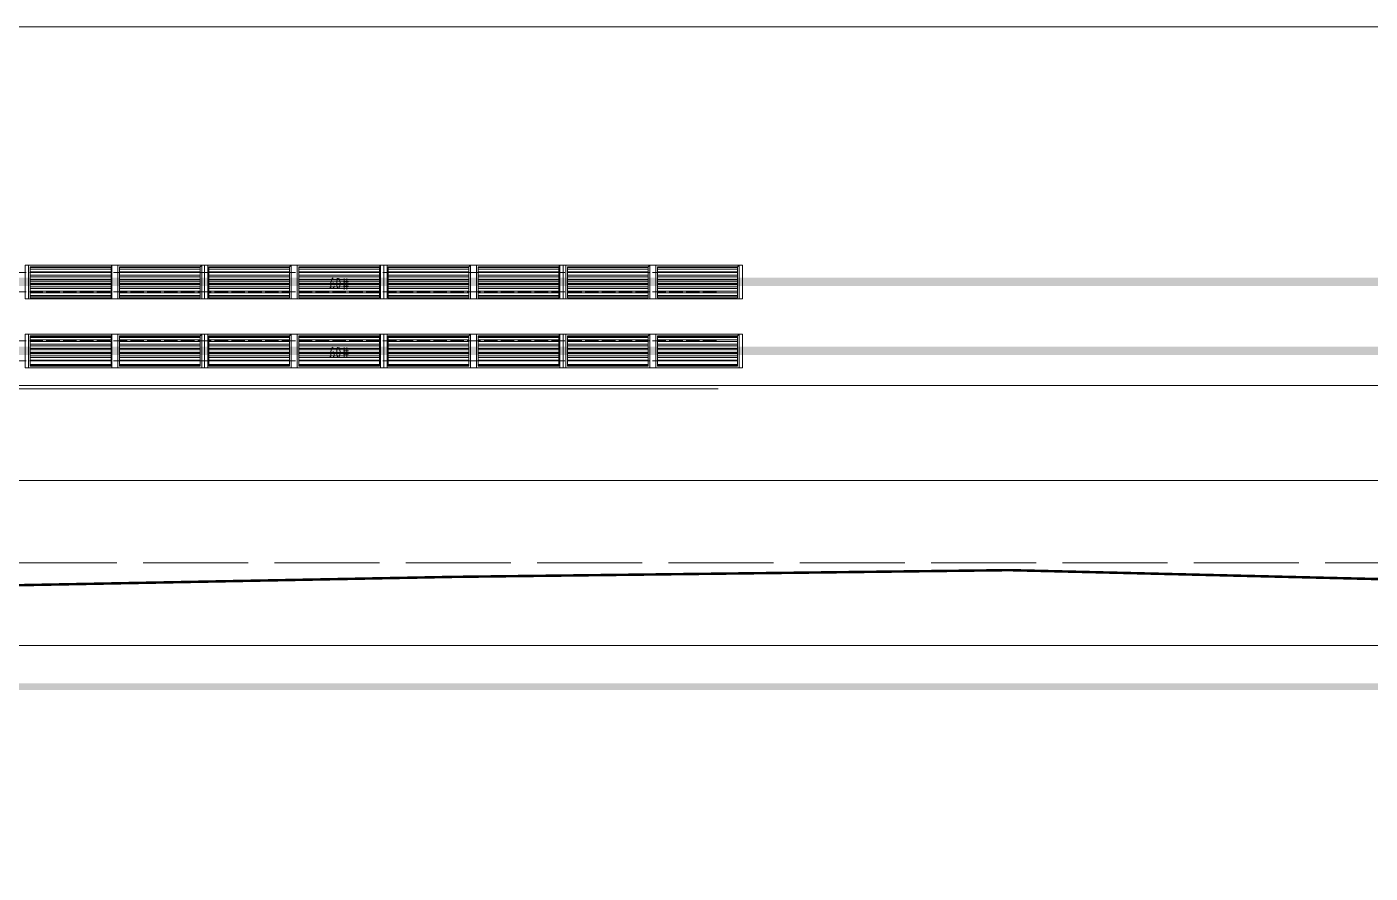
# Model space of a CAD drawing. Header units: millimetres. Extents: x 2315 to 4619, y 1334 to 1897.
# Drawn here: x 3982.9 to 4080.3, y 1468.8 to 1530.2 of the extents above; entities that cross this region are included whole.
import ezdxf

# ---------------------------------------------------------------- set-up
doc = ezdxf.new("R2010")
doc.units = ezdxf.units.MM
doc.linetypes.add('PDF_IMPORT', pattern=[1, 0.8, -0.2])
for name, color, linetype, true_color in [('PDF_0-新增征地', 7, 'Continuous', 0x00a5dd), ('PDF_站场道路', 7, 'Continuous', 0x957000), ('PDF_转运站初步方案', 7, 'Continuous', 0x00b85c)]:
    doc.layers.add(name, color=color, linetype=linetype, true_color=true_color)
for name, color, linetype in [('PDF_3中心线层', 1, 'Continuous'), ('PDF_4', 2, 'Continuous'), ('PDF_9双点划线层', 5, 'Continuous')]:
    doc.layers.add(name, color=color, linetype=linetype)

msp = doc.modelspace()

# ---------------------------------------------------------------- hatches: boundary and pattern name
at = {"layer": 'PDF_转运站初步方案', "true_color": 0x00a5dd, "transparency": 33554559}
for points in [[(3335.528, 1512.011), (3335.528, 1511.4), (4290.164, 1511.4), (4290.164, 1512.011)], [(4290.164, 1506.391), (4290.164, 1507.002), (3343.59, 1507.002), (3343.59, 1506.391)], [(3288.923, 1482.57), (3288.923, 1482.081), (4570.404, 1482.081), (4570.404, 1482.57)]]:
    msp.add_hatch(color=142, dxfattribs=at).paths.add_polyline_path(points)

# ---------------------------------------------------------------- linework, layer by layer
at = {"layer": 'PDF_0-新增征地', "lineweight": 0}
msp.add_lwpolyline([(3602.574, 1483.517, 0.183, 0.183, 0), (3649.729, 1483.211, 0.244, 0.244, 0), (3742.878, 1484.585, 0.183, 0.183, 0), (3802.737, 1486.082, 0.183, 0.183, 0), (3835.11, 1486.815, 0.183, 0.183, 0), (3890.938, 1487.975, 0.181, 0.181, 0), (3915.065, 1488.342, 0.191, 0.191, 0), (3917.478, 1474.415, 0.211, 0.211, 0), (3918.394, 1468.918, 0.183, 0.183, 0), (3923.403, 1468.918, 0.238, 0.238, 0), (3924.777, 1474.69, 0.209, 0.209, 0), (3926.884, 1488.464, 0.183, 0.183, 0), (3951.103, 1489.136, 0.244, 0.244, 0), (3980.3, 1489.655, 0.183, 0.183, 0), (4013.833, 1490.297, 0.183, 0.183, 0), (4054.147, 1490.785, 0.183, 0.183, 0), (4091.956, 1489.869, 0.244, 0.244, 0)], format="xyseb", dxfattribs=at)
at = {"layer": 'PDF_3中心线层', "linetype": 'PDF_IMPORT', "lineweight": 18, "ltscale": 1.221622}
for points in [[(3689.859, 1512.377), (4033.013, 1512.377)], [(3689.859, 1510.972), (4033.013, 1510.972)], [(3689.859, 1507.43), (4033.013, 1507.43)], [(3689.859, 1505.964), (4033.013, 1505.964)], [(3689.859, 1504.192), (4033.013, 1504.192)]]:
    msp.add_lwpolyline(points, dxfattribs=at)
at = {"layer": 'PDF_4', "lineweight": 18}
for points in [[(3982.743, 1510.484), (3995.753, 1510.484), (3995.753, 1512.927), (3982.743, 1512.927)], [(3995.753, 1510.484), (4008.764, 1510.484), (4008.764, 1512.927), (3995.753, 1512.927)], [(4008.764, 1510.484), (4021.774, 1510.484), (4021.774, 1512.927), (4008.764, 1512.927)], [(4021.774, 1510.484), (4034.784, 1510.484), (4034.784, 1512.927), (4021.774, 1512.927)], [(3982.743, 1505.475), (3995.753, 1505.475), (3995.753, 1507.918), (3982.743, 1507.918)], [(3995.753, 1505.475), (4008.764, 1505.475), (4008.764, 1507.918), (3995.753, 1507.918)], [(4008.764, 1505.475), (4021.774, 1505.475), (4021.774, 1507.918), (4008.764, 1507.918)], [(4021.774, 1505.475), (4034.784, 1505.475), (4034.784, 1507.918), (4021.774, 1507.918)]]:
    msp.add_lwpolyline(points, close=True, dxfattribs=at)
at = {"layer": 'PDF_9双点划线层', "lineweight": 20}
for points in [[(3982.987, 1510.484), (3982.987, 1512.927), (3989.034, 1512.927), (3989.034, 1510.484)], [(3983.11, 1510.545), (3983.11, 1512.805), (3988.973, 1512.805), (3988.973, 1510.545)], [(3989.462, 1510.484), (3989.462, 1512.927), (3995.57, 1512.927), (3995.57, 1510.484)], [(3989.584, 1510.545), (3989.584, 1512.805), (3995.448, 1512.805), (3995.448, 1510.545)], [(3995.998, 1510.484), (3995.998, 1512.927), (4002.045, 1512.927), (4002.045, 1510.484)], [(3996.059, 1510.545), (3996.059, 1512.805), (4001.923, 1512.805), (4001.923, 1510.545)], [(4002.472, 1510.484), (4002.472, 1512.927), (4008.519, 1512.927), (4008.519, 1510.484)], [(4002.594, 1510.545), (4002.594, 1512.805), (4008.458, 1512.805), (4008.458, 1510.545)], [(4009.008, 1510.484), (4009.008, 1512.927), (4015.055, 1512.927), (4015.055, 1510.484)], [(4009.069, 1510.545), (4009.069, 1512.805), (4014.933, 1512.805), (4014.933, 1510.545)], [(4015.483, 1510.484), (4015.483, 1512.927), (4021.53, 1512.927), (4021.53, 1510.484)], [(4015.605, 1510.545), (4015.605, 1512.805), (4021.469, 1512.805), (4021.469, 1510.545)], [(4021.957, 1510.484), (4021.957, 1512.927), (4028.065, 1512.927), (4028.065, 1510.484)], [(4022.079, 1510.545), (4022.079, 1512.805), (4027.943, 1512.805), (4027.943, 1510.545)], [(4028.493, 1510.484), (4028.493, 1512.927), (4034.54, 1512.927), (4034.54, 1510.484)], [(4028.615, 1510.545), (4028.615, 1512.805), (4034.418, 1512.805), (4034.418, 1510.545)], [(3982.987, 1505.475), (3982.987, 1507.918), (3989.034, 1507.918), (3989.034, 1505.475)], [(3983.11, 1505.597), (3983.11, 1507.796), (3988.973, 1507.796), (3988.973, 1505.597)], [(3989.462, 1505.475), (3989.462, 1507.918), (3995.57, 1507.918), (3995.57, 1505.475)], [(3989.584, 1505.597), (3989.584, 1507.796), (3995.448, 1507.796), (3995.448, 1505.597)], [(3995.998, 1505.475), (3995.998, 1507.918), (4002.045, 1507.918), (4002.045, 1505.475)], [(3996.059, 1505.597), (3996.059, 1507.796), (4001.923, 1507.796), (4001.923, 1505.597)], [(4002.472, 1505.475), (4002.472, 1507.918), (4008.519, 1507.918), (4008.519, 1505.475)], [(4002.594, 1505.597), (4002.594, 1507.796), (4008.458, 1507.796), (4008.458, 1505.597)], [(4009.008, 1505.475), (4009.008, 1507.918), (4015.055, 1507.918), (4015.055, 1505.475)], [(4009.069, 1505.597), (4009.069, 1507.796), (4014.933, 1507.796), (4014.933, 1505.597)], [(4015.483, 1505.475), (4015.483, 1507.918), (4021.53, 1507.918), (4021.53, 1505.475)], [(4015.605, 1505.597), (4015.605, 1507.796), (4021.469, 1507.796), (4021.469, 1505.597)], [(4021.957, 1505.475), (4021.957, 1507.918), (4028.065, 1507.918), (4028.065, 1505.475)], [(4022.079, 1505.597), (4022.079, 1507.796), (4027.943, 1507.796), (4027.943, 1505.597)], [(4028.493, 1505.475), (4028.493, 1507.918), (4034.54, 1507.918), (4034.54, 1505.475)], [(4028.615, 1505.597), (4028.615, 1507.796), (4034.418, 1507.796), (4034.418, 1505.597)]]:
    msp.add_lwpolyline(points, close=True, dxfattribs=at)
for points in [[(3988.973, 1512.744), (3983.11, 1512.744)], [(3988.973, 1512.622), (3983.11, 1512.622)], [(3989.034, 1512.927), (3988.973, 1512.805)], [(3995.448, 1512.744), (3989.584, 1512.744)], [(3995.448, 1512.622), (3989.584, 1512.622)], [(3995.57, 1512.927), (3995.448, 1512.805)], [(4001.923, 1512.744), (3996.059, 1512.744)], [(4001.923, 1512.622), (3996.059, 1512.622)], [(4002.045, 1512.927), (4001.923, 1512.805)], [(4008.458, 1512.744), (4002.594, 1512.744)], [(4008.458, 1512.622), (4002.594, 1512.622)], [(4008.519, 1512.927), (4008.458, 1512.805)], [(4014.933, 1512.744), (4009.069, 1512.744)], [(4014.933, 1512.622), (4009.069, 1512.622)], [(4015.055, 1512.927), (4014.933, 1512.805)], [(4021.469, 1512.744), (4015.605, 1512.744)], [(4021.469, 1512.622), (4015.605, 1512.622)], [(4021.53, 1512.927), (4021.469, 1512.805)], [(4027.943, 1512.744), (4022.079, 1512.744)], [(4027.943, 1512.622), (4022.079, 1512.622)], [(4028.065, 1512.927), (4027.943, 1512.805)], [(4034.418, 1512.744), (4028.615, 1512.744)], [(4034.418, 1512.622), (4028.615, 1512.622)], [(4034.54, 1512.927), (4034.418, 1512.805)], [(3988.973, 1512.438), (3983.11, 1512.438)], [(3988.973, 1512.377), (3983.11, 1512.377)], [(3988.973, 1512.194), (3983.11, 1512.194)], [(3988.973, 1512.072), (3983.11, 1512.072)], [(3988.973, 1511.889), (3983.11, 1511.889)], [(3988.973, 1511.767), (3983.11, 1511.767)], [(3988.973, 1511.583), (3983.11, 1511.583)], [(3995.448, 1512.438), (3989.584, 1512.438)], [(3995.448, 1512.377), (3989.584, 1512.377)], [(3995.448, 1512.194), (3989.584, 1512.194)], [(3995.448, 1512.072), (3989.584, 1512.072)], [(3995.448, 1511.889), (3989.584, 1511.889)], [(3995.448, 1511.767), (3989.584, 1511.767)], [(3995.448, 1511.583), (3989.584, 1511.583)], [(4001.923, 1512.438), (3996.059, 1512.438)], [(4001.923, 1512.377), (3996.059, 1512.377)], [(4001.923, 1512.194), (3996.059, 1512.194)], [(4001.923, 1512.072), (3996.059, 1512.072)], [(4001.923, 1511.889), (3996.059, 1511.889)], [(4001.923, 1511.767), (3996.059, 1511.767)], [(4001.923, 1511.583), (3996.059, 1511.583)], [(4008.458, 1512.438), (4002.594, 1512.438)], [(4008.458, 1512.377), (4002.594, 1512.377)], [(4008.458, 1512.194), (4002.594, 1512.194)], [(4008.458, 1512.072), (4002.594, 1512.072)], [(4008.458, 1511.889), (4002.594, 1511.889)], [(4008.458, 1511.767), (4002.594, 1511.767)], [(4008.458, 1511.583), (4002.594, 1511.583)], [(4014.933, 1512.438), (4009.069, 1512.438)], [(4014.933, 1512.377), (4009.069, 1512.377)], [(4014.933, 1512.194), (4009.069, 1512.194)], [(4014.933, 1512.072), (4009.069, 1512.072)], [(4014.933, 1511.889), (4009.069, 1511.889)], [(4014.933, 1511.767), (4009.069, 1511.767)], [(4014.933, 1511.583), (4009.069, 1511.583)], [(4021.469, 1512.438), (4015.605, 1512.438)], [(4021.469, 1512.377), (4015.605, 1512.377)], [(4021.469, 1512.194), (4015.605, 1512.194)], [(4021.469, 1512.072), (4015.605, 1512.072)], [(4021.469, 1511.889), (4015.605, 1511.889)], [(4021.469, 1511.767), (4015.605, 1511.767)], [(4021.469, 1511.583), (4015.605, 1511.583)], [(4027.943, 1512.438), (4022.079, 1512.438)], [(4027.943, 1512.377), (4022.079, 1512.377)], [(4027.943, 1512.194), (4022.079, 1512.194)], [(4027.943, 1512.072), (4022.079, 1512.072)], [(4027.943, 1511.889), (4022.079, 1511.889)], [(4027.943, 1511.767), (4022.079, 1511.767)], [(4027.943, 1511.583), (4022.079, 1511.583)], [(4034.418, 1512.438), (4028.615, 1512.438)], [(4034.418, 1512.377), (4028.615, 1512.377)], [(4034.418, 1512.194), (4028.615, 1512.194)], [(4034.418, 1512.072), (4028.615, 1512.072)], [(4034.418, 1511.889), (4028.615, 1511.889)], [(4034.418, 1511.767), (4028.615, 1511.767)], [(4034.418, 1511.583), (4028.615, 1511.583)], [(3988.973, 1511.522), (3983.11, 1511.522)], [(3988.973, 1511.339), (3983.11, 1511.339)], [(3988.973, 1511.217), (3983.11, 1511.217)], [(3988.973, 1511.034), (3983.11, 1511.034)], [(3988.973, 1510.911), (3983.11, 1510.911)], [(3988.973, 1510.728), (3983.11, 1510.728)], [(3988.973, 1510.667), (3983.11, 1510.667)], [(3995.448, 1511.522), (3989.584, 1511.522)], [(3995.448, 1511.339), (3989.584, 1511.339)], [(3995.448, 1511.217), (3989.584, 1511.217)], [(3995.448, 1511.034), (3989.584, 1511.034)], [(3995.448, 1510.911), (3989.584, 1510.911)], [(3995.448, 1510.728), (3989.584, 1510.728)], [(3995.448, 1510.667), (3989.584, 1510.667)], [(4001.923, 1511.522), (3996.059, 1511.522)], [(4001.923, 1511.339), (3996.059, 1511.339)], [(4001.923, 1511.217), (3996.059, 1511.217)], [(4001.923, 1511.034), (3996.059, 1511.034)], [(4001.923, 1510.911), (3996.059, 1510.911)], [(4001.923, 1510.728), (3996.059, 1510.728)], [(4001.923, 1510.667), (3996.059, 1510.667)], [(4008.458, 1511.522), (4002.594, 1511.522)], [(4008.458, 1511.339), (4002.594, 1511.339)], [(4008.458, 1511.217), (4002.594, 1511.217)], [(4008.458, 1511.034), (4002.594, 1511.034)], [(4008.458, 1510.911), (4002.594, 1510.911)], [(4008.458, 1510.728), (4002.594, 1510.728)], [(4008.458, 1510.667), (4002.594, 1510.667)], [(4014.933, 1511.522), (4009.069, 1511.522)], [(4014.933, 1511.339), (4009.069, 1511.339)], [(4014.933, 1511.217), (4009.069, 1511.217)], [(4014.933, 1511.034), (4009.069, 1511.034)], [(4014.933, 1510.911), (4009.069, 1510.911)], [(4014.933, 1510.728), (4009.069, 1510.728)], [(4014.933, 1510.667), (4009.069, 1510.667)], [(4021.469, 1511.522), (4015.605, 1511.522)], [(4021.469, 1511.339), (4015.605, 1511.339)], [(4021.469, 1511.217), (4015.605, 1511.217)], [(4021.469, 1511.034), (4015.605, 1511.034)], [(4021.469, 1510.911), (4015.605, 1510.911)], [(4021.469, 1510.728), (4015.605, 1510.728)], [(4021.469, 1510.667), (4015.605, 1510.667)], [(4027.943, 1511.522), (4022.079, 1511.522)], [(4027.943, 1511.339), (4022.079, 1511.339)], [(4027.943, 1511.217), (4022.079, 1511.217)], [(4027.943, 1511.034), (4022.079, 1511.034)], [(4027.943, 1510.911), (4022.079, 1510.911)], [(4027.943, 1510.728), (4022.079, 1510.728)], [(4027.943, 1510.667), (4022.079, 1510.667)], [(4034.418, 1511.522), (4028.615, 1511.522)], [(4034.418, 1511.339), (4028.615, 1511.339)], [(4034.418, 1511.217), (4028.615, 1511.217)], [(4034.418, 1511.034), (4028.615, 1511.034)], [(4034.418, 1510.911), (4028.615, 1510.911)], [(4034.418, 1510.728), (4028.615, 1510.728)], [(4034.418, 1510.667), (4028.615, 1510.667)], [(3989.034, 1510.484), (3982.987, 1510.484)], [(3995.57, 1510.484), (3989.462, 1510.484)], [(4002.045, 1510.484), (3995.998, 1510.484)], [(4008.519, 1510.484), (4002.472, 1510.484)], [(4015.055, 1510.484), (4009.008, 1510.484)], [(4021.53, 1510.484), (4015.483, 1510.484)], [(4028.065, 1510.484), (4021.957, 1510.484)], [(4034.54, 1510.484), (4028.493, 1510.484)], [(3988.973, 1507.735), (3983.11, 1507.735)], [(3988.973, 1507.674), (3983.11, 1507.674)], [(3989.034, 1507.918), (3988.973, 1507.796)], [(3995.448, 1507.735), (3989.584, 1507.735)], [(3995.448, 1507.674), (3989.584, 1507.674)], [(3995.57, 1507.918), (3995.448, 1507.796)], [(4001.923, 1507.735), (3996.059, 1507.735)], [(4001.923, 1507.674), (3996.059, 1507.674)], [(4002.045, 1507.918), (4001.923, 1507.796)], [(4008.458, 1507.735), (4002.594, 1507.735)], [(4008.458, 1507.674), (4002.594, 1507.674)], [(4008.519, 1507.918), (4008.458, 1507.796)], [(4014.933, 1507.735), (4009.069, 1507.735)], [(4014.933, 1507.674), (4009.069, 1507.674)], [(4015.055, 1507.918), (4014.933, 1507.796)], [(4021.469, 1507.735), (4015.605, 1507.735)], [(4021.469, 1507.674), (4015.605, 1507.674)], [(4021.53, 1507.918), (4021.469, 1507.796)], [(4027.943, 1507.735), (4022.079, 1507.735)], [(4027.943, 1507.674), (4022.079, 1507.674)], [(4028.065, 1507.918), (4027.943, 1507.796)], [(4034.418, 1507.735), (4028.615, 1507.735)], [(4034.418, 1507.674), (4028.615, 1507.674)], [(4034.54, 1507.918), (4034.418, 1507.796)], [(3988.973, 1507.491), (3983.11, 1507.491)], [(3988.973, 1507.369), (3983.11, 1507.369)], [(3988.973, 1507.185), (3983.11, 1507.185)], [(3988.973, 1507.063), (3983.11, 1507.063)], [(3988.973, 1506.88), (3983.11, 1506.88)], [(3988.973, 1506.819), (3983.11, 1506.819)], [(3995.448, 1507.491), (3989.584, 1507.491)], [(3995.448, 1507.369), (3989.584, 1507.369)], [(3995.448, 1507.185), (3989.584, 1507.185)], [(3995.448, 1507.063), (3989.584, 1507.063)], [(3995.448, 1506.88), (3989.584, 1506.88)], [(3995.448, 1506.819), (3989.584, 1506.819)], [(4001.923, 1507.491), (3996.059, 1507.491)], [(4001.923, 1507.369), (3996.059, 1507.369)], [(4001.923, 1507.185), (3996.059, 1507.185)], [(4001.923, 1507.063), (3996.059, 1507.063)], [(4001.923, 1506.88), (3996.059, 1506.88)], [(4001.923, 1506.819), (3996.059, 1506.819)], [(4008.458, 1507.491), (4002.594, 1507.491)], [(4008.458, 1507.369), (4002.594, 1507.369)], [(4008.458, 1507.185), (4002.594, 1507.185)], [(4008.458, 1507.063), (4002.594, 1507.063)], [(4008.458, 1506.88), (4002.594, 1506.88)], [(4008.458, 1506.819), (4002.594, 1506.819)], [(4014.933, 1507.491), (4009.069, 1507.491)], [(4014.933, 1507.369), (4009.069, 1507.369)], [(4014.933, 1507.185), (4009.069, 1507.185)], [(4014.933, 1507.063), (4009.069, 1507.063)], [(4014.933, 1506.88), (4009.069, 1506.88)], [(4014.933, 1506.819), (4009.069, 1506.819)], [(4021.469, 1507.491), (4015.605, 1507.491)], [(4021.469, 1507.369), (4015.605, 1507.369)], [(4021.469, 1507.185), (4015.605, 1507.185)], [(4021.469, 1507.063), (4015.605, 1507.063)], [(4021.469, 1506.88), (4015.605, 1506.88)], [(4021.469, 1506.819), (4015.605, 1506.819)], [(4027.943, 1507.491), (4022.079, 1507.491)], [(4027.943, 1507.369), (4022.079, 1507.369)], [(4027.943, 1507.185), (4022.079, 1507.185)], [(4027.943, 1507.063), (4022.079, 1507.063)], [(4027.943, 1506.88), (4022.079, 1506.88)], [(4027.943, 1506.819), (4022.079, 1506.819)], [(4034.418, 1507.491), (4028.615, 1507.491)], [(4034.418, 1507.369), (4028.615, 1507.369)], [(4034.418, 1507.185), (4028.615, 1507.185)], [(4034.418, 1507.063), (4028.615, 1507.063)], [(4034.418, 1506.88), (4028.615, 1506.88)], [(4034.418, 1506.819), (4028.615, 1506.819)], [(3988.973, 1506.575), (3983.11, 1506.575)], [(3988.973, 1506.514), (3983.11, 1506.514)], [(3988.973, 1506.33), (3983.11, 1506.33)], [(3988.973, 1506.208), (3983.11, 1506.208)], [(3988.973, 1506.025), (3983.11, 1506.025)], [(3988.973, 1505.964), (3983.11, 1505.964)], [(3988.973, 1505.72), (3983.11, 1505.72)], [(3995.448, 1506.575), (3989.584, 1506.575)], [(3995.448, 1506.514), (3989.584, 1506.514)], [(3995.448, 1506.33), (3989.584, 1506.33)], [(3995.448, 1506.208), (3989.584, 1506.208)], [(3995.448, 1506.025), (3989.584, 1506.025)], [(3995.448, 1505.964), (3989.584, 1505.964)], [(3995.448, 1505.72), (3989.584, 1505.72)], [(4001.923, 1506.575), (3996.059, 1506.575)], [(4001.923, 1506.514), (3996.059, 1506.514)], [(4001.923, 1506.33), (3996.059, 1506.33)], [(4001.923, 1506.208), (3996.059, 1506.208)], [(4001.923, 1506.025), (3996.059, 1506.025)], [(4001.923, 1505.964), (3996.059, 1505.964)], [(4001.923, 1505.72), (3996.059, 1505.72)], [(4008.458, 1506.575), (4002.594, 1506.575)], [(4008.458, 1506.514), (4002.594, 1506.514)], [(4008.458, 1506.33), (4002.594, 1506.33)], [(4008.458, 1506.208), (4002.594, 1506.208)], [(4008.458, 1506.025), (4002.594, 1506.025)], [(4008.458, 1505.964), (4002.594, 1505.964)], [(4008.458, 1505.72), (4002.594, 1505.72)], [(4014.933, 1506.575), (4009.069, 1506.575)], [(4014.933, 1506.514), (4009.069, 1506.514)], [(4014.933, 1506.33), (4009.069, 1506.33)], [(4014.933, 1506.208), (4009.069, 1506.208)], [(4014.933, 1506.025), (4009.069, 1506.025)], [(4014.933, 1505.964), (4009.069, 1505.964)], [(4014.933, 1505.72), (4009.069, 1505.72)], [(4021.469, 1506.575), (4015.605, 1506.575)], [(4021.469, 1506.514), (4015.605, 1506.514)], [(4021.469, 1506.33), (4015.605, 1506.33)], [(4021.469, 1506.208), (4015.605, 1506.208)], [(4021.469, 1506.025), (4015.605, 1506.025)], [(4021.469, 1505.964), (4015.605, 1505.964)], [(4021.469, 1505.72), (4015.605, 1505.72)], [(4027.943, 1506.575), (4022.079, 1506.575)], [(4027.943, 1506.514), (4022.079, 1506.514)], [(4027.943, 1506.33), (4022.079, 1506.33)], [(4027.943, 1506.208), (4022.079, 1506.208)], [(4027.943, 1506.025), (4022.079, 1506.025)], [(4027.943, 1505.964), (4022.079, 1505.964)], [(4027.943, 1505.72), (4022.079, 1505.72)], [(4034.418, 1506.575), (4028.615, 1506.575)], [(4034.418, 1506.514), (4028.615, 1506.514)], [(4034.418, 1506.33), (4028.615, 1506.33)], [(4034.418, 1506.208), (4028.615, 1506.208)], [(4034.418, 1506.025), (4028.615, 1506.025)], [(4034.418, 1505.964), (4028.615, 1505.964)], [(4034.418, 1505.72), (4028.615, 1505.72)], [(3989.034, 1505.475), (3982.987, 1505.475)], [(3988.973, 1505.658), (3983.11, 1505.658)], [(3995.57, 1505.475), (3989.462, 1505.475)], [(3995.448, 1505.658), (3989.584, 1505.658)], [(4002.045, 1505.475), (3995.998, 1505.475)], [(4001.923, 1505.658), (3996.059, 1505.658)], [(4008.519, 1505.475), (4002.472, 1505.475)], [(4008.458, 1505.658), (4002.594, 1505.658)], [(4015.055, 1505.475), (4009.008, 1505.475)], [(4014.933, 1505.658), (4009.069, 1505.658)], [(4021.53, 1505.475), (4015.483, 1505.475)], [(4021.469, 1505.658), (4015.605, 1505.658)], [(4028.065, 1505.475), (4021.957, 1505.475)], [(4027.943, 1505.658), (4022.079, 1505.658)], [(4034.54, 1505.475), (4028.493, 1505.475)], [(4034.418, 1505.658), (4028.615, 1505.658)]]:
    msp.add_lwpolyline(points, dxfattribs=at)
at = {"layer": 'PDF_站场道路', "lineweight": 9}
for points in [[(3323.922, 1497.29), (4289.309, 1497.29)], [(3311.889, 1485.318), (4552.263, 1485.318)]]:
    msp.add_lwpolyline(points, dxfattribs=at)
at = {"layer": 'PDF_站场道路', "linetype": 'PDF_IMPORT', "lineweight": 9, "ltscale": 9.528654}
msp.add_lwpolyline([(4542.063, 1491.304), (3317.936, 1491.304)], dxfattribs=at)
at = {"layer": 'PDF_转运站初步方案', "color": 142, "lineweight": 5, "true_color": 0x00a5dd}
for points in [[(3419.942, 1530.213), (4209.904, 1530.213)], [(3419.942, 1504.192), (4209.904, 1504.192)]]:
    msp.add_lwpolyline(points, dxfattribs=at)
at = {"layer": 'PDF_转运站初步方案', "color": 2, "lineweight": 5}
for points in [[(4005.038, 1511.583), (4004.916, 1511.583), (4004.916, 1511.339)], [(4005.832, 1511.705), (4006.198, 1511.705)], [(4005.893, 1511.156), (4005.893, 1511.95)], [(4006.076, 1511.95), (4006.076, 1511.156)], [(4005.16, 1511.339), (4005.16, 1511.4)], [(4006.198, 1511.4), (4005.832, 1511.4)], [(4005.832, 1506.697), (4006.198, 1506.697)], [(4005.893, 1506.208), (4005.893, 1506.941)], [(4006.076, 1506.941), (4006.076, 1506.208)], [(4005.038, 1506.575), (4004.916, 1506.575), (4004.916, 1506.33)], [(4005.16, 1506.33), (4005.16, 1506.452)], [(4006.198, 1506.452), (4005.832, 1506.452)]]:
    msp.add_lwpolyline(points, dxfattribs=at)
at = {"layer": 'PDF_转运站初步方案', "color": 6, "lineweight": 18}
msp.add_lwpolyline([(3689.859, 1503.948), (4033.013, 1503.948)], dxfattribs=at)
at = {"layer": 'PDF_转运站初步方案', "color": 2, "lineweight": 5}
for centre, radius, start, end in [((4006.268, 1511.614), 0.925, 158.90952, 201.09048), ((4005.435, 1511.858), 0.0917, 36.51783, 143.48217), ((4004.662, 1511.614), 0.925, 338.90952, 21.09048), ((4005.007, 1511.37), 0.153, 179.99926, 0.00074), ((4005.435, 1511.308), 0.0917, 216.51783, 323.48217), ((4006.268, 1506.605), 0.925, 158.90952, 201.09048), ((4005.435, 1506.849), 0.0917, 36.51783, 143.48217), ((4004.662, 1506.605), 0.925, 338.90952, 21.09048), ((4005.007, 1506.361), 0.153, 179.99926, 0.00074), ((4005.435, 1506.3), 0.0917, 216.51783, 323.48217)]:
    msp.add_arc(centre, radius, start, end, dxfattribs=at)
for points in [[(4005.097, 1511.987), (4004.994, 1511.934), (4004.923, 1511.797), (4004.916, 1511.638)], [(4005.133, 1511.6), (4005.113, 1511.633), (4005.084, 1511.649), (4005.056, 1511.643)], [(4005.159, 1511.471), (4005.163, 1511.518), (4005.153, 1511.566), (4005.133, 1511.6)], [(4005.097, 1506.979), (4004.994, 1506.925), (4004.923, 1506.788), (4004.916, 1506.63)], [(4005.133, 1506.591), (4005.113, 1506.625), (4005.084, 1506.641), (4005.056, 1506.634)], [(4005.159, 1506.462), (4005.163, 1506.51), (4005.153, 1506.557), (4005.133, 1506.591)]]:
    msp.add_open_spline(points, degree=3, dxfattribs=at)

doc.saveas('drawing.dxf')
